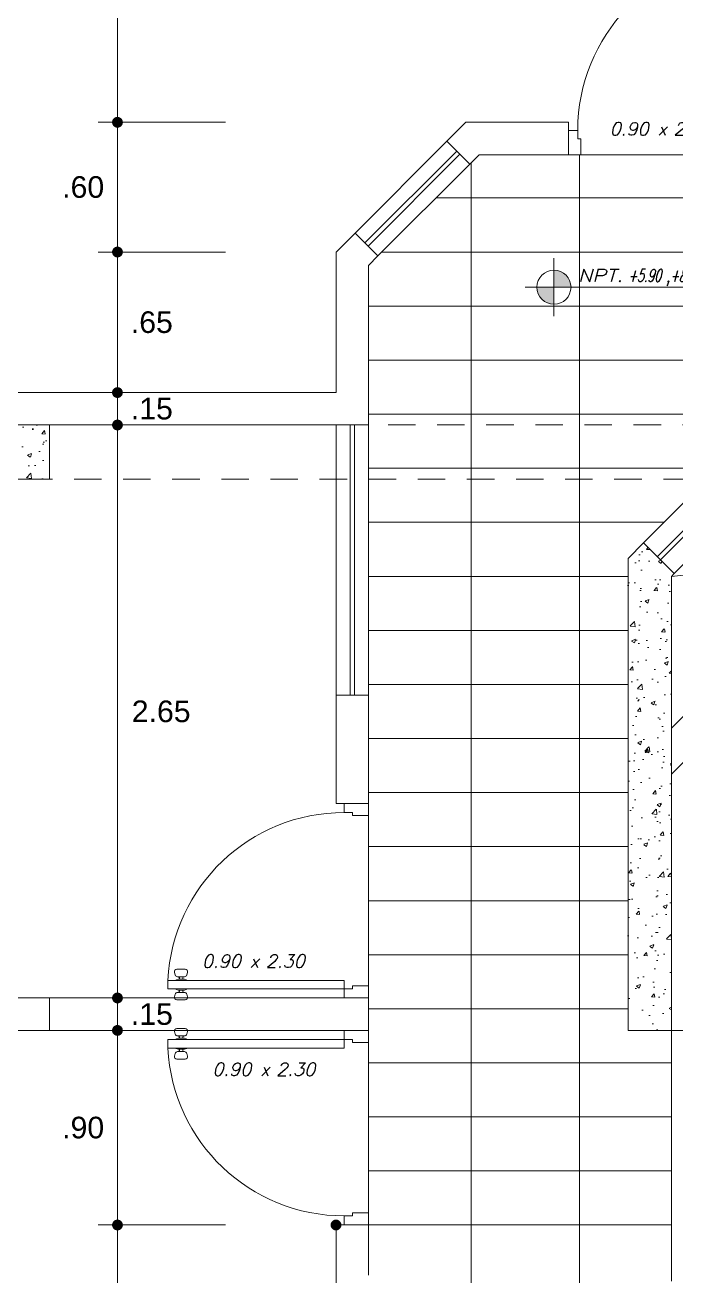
# Model space of a CAD drawing. Header units: millimetres. Extents: x 2178 to 2304, y 1220 to 1359.
# Drawn here: x 2189.09 to 2192.1, y 1238.32 to 1244.1 of the extents above; entities that cross this region are included whole.
import ezdxf
from ezdxf.enums import TextEntityAlignment as Align

# ---------------------------------------------------------------- set-up
doc = ezdxf.new("R2010")
doc.units = ezdxf.units.MM
doc.linetypes.add('HIDDEN', pattern=[9.524999999999999, 6.35, -3.175])
doc.layers.get('0').update_dxf_attribs({"lineweight": 0})
for name, color, linetype, lineweight in [('carpinteria', 12, 'Continuous', 5), ('COTAS', 40, 'Continuous', 20), ('PLUMA 2', 94, 'Continuous', 15), ('PLUMA 7', 10, 'Continuous', 0), ('PROY', 13, 'HIDDEN', 13), ('TEXTOS', 42, 'Continuous', 13)]:
    doc.layers.add(name, color=color, linetype=linetype, lineweight=lineweight)
doc.layers.add('pisos....', color=7, linetype='Continuous', lineweight=5, true_color=0x7c7f7e)
doc.styles.add('ARIAL', font='arial.ttf')
doc.styles.add('SIMPLEX', font='simplex.shx', dxfattribs={"width": 1.2, "oblique": 15})
doc.dimstyles.new('RPM 50', dxfattribs={"dimtxt": 0.1, "dimasz": 0.05, "dimexe": 0.08849999999999973, "dimexo": 0.1535, "dimgap": 0.07099999999999997, "dimtad": 2, "dimtih": 1, "dimtoh": 1, "dimzin": 4, "dimdsep": 46, "dimtxsty": 'ARIAL', "dimblk": 'DOT', "dimcen": 0.4, "dimdle": 0.25, "dimclrd": 8, "dimclre": 8, "dimclrt": 9, "dimadec": 0, "dimazin": 0, "dimtfac": 1, "dimtix": 1, "dimtmove": 0, "dimatfit": 3, "dimldrblk": 'DOT', "dimfxl": 0.5, "dimfxlon": 1, "dimlwd": 0, "dimlwe": 0, "dimarcsym": 0})

# ---------------------------------------------------------------- blocks, each defined once
blk = doc.blocks.new('puerta de 0.80')
for p, q in [((0, 0.7578726278069325), (0, 0.8078726278070008)), ((0, 0.05787262780700075), (0, 0.8078726278070008)), ((0.1000000000000227, 0.770372627806978), (0.1000000000000227, 0.8078726278070008)), ((0, 0.7578726278069325), (0.06500000000005457, 0.7578726278069325)), ((0.06500000000005457, 0.7578726278069325), (0.06500000000005457, 0.770372627806978)), ((0.06500000000005457, 0.770372627806978), (0.1000000000000227, 0.770372627806978)), ((0.743372223558481, 0.1131570363396577), (0.7462233707656196, 0.1025164101029077)), ((0.7699992280930701, 0.1257452267906274), (0.753031481821381, 0.1257452267906274)), ((0.7699992280930701, 0.1257452267906274), (0.7869669743646455, 0.1257452267906274)), ((0.7966262326275455, 0.1131570363396577), (0.7937750854204069, 0.1025164101029077)), ((0, 0.007872627806932542), (0, 0.05787262780700075)), ((0, 0.05787262780700075), (0.06500000000005457, 0.05787262780700075)), ((0.06500000000005457, 0.04537262780695528), (0.06500000000005457, 0.05787262780700075)), ((0.1000000000000227, 0.08037262780703713), (0.8250000000000455, 0.08037262780703713)), ((0.1000000000000227, 0.04537262780695528), (0.1000000000000227, 0.08037262780703713)), ((0.7820575276252839, 0.09510460055400927), (0.7558826290285197, 0.09510460055400927)), ((0.7558826290285197, 0.09510460055400927), (0.7579409285608563, 0.09510460055400927)), ((0.7820575276252839, 0.08545825626470105), (0.7558826290285197, 0.08545825626470105)), ((0.762940928560738, 0.09010460055401381), (0.762940928560738, 0.08545825626470105)), ((0.7770575276252885, 0.09010460055401381), (0.7770575276252885, 0.08545825626470105)), ((0.7841158271576205, 0.09510460055400927), (0.7820575276252839, 0.09510460055400927)), ((0.8250000000000455, 0.08037262780703713), (0.8250000000000455, 0.04537262780695528)), ((0.1000000000000227, 0.04537262780695528), (0.06500000000005457, 0.04537262780695528)), ((0.8250000000000455, 0.04537262780695528), (0.1000000000000227, 0.04537262780695528)), ((0.1000000000000227, 0.04537262780695528), (0.1000000000000227, 0.007872627806932542)), ((0.743372223558481, 0.01258821927433473), (0.7462233707656196, 0.02322884551108473)), ((0.7699992280930701, 2.882325134123676e-08), (0.753031481821381, 2.882325134123676e-08)), ((0.7820575276252839, 0.04028699934929136), (0.7558826290285197, 0.04028699934929136)), ((0.7820575276252839, 0.03064065505998315), (0.7558826290285197, 0.03064065505998315)), ((0.7558826290285197, 0.03064065505998315), (0.7579409285608563, 0.03064065505998315)), ((0.762940928560738, 0.0356406550599786), (0.762940928560738, 0.04028699934929136)), ((0.7699992280930701, 2.882325134123676e-08), (0.7869669743646455, 2.882325134123676e-08)), ((0.8250000000000455, 0.04537262780695528), (0.7720000000000482, 0.04537262780695528)), ((0.7770575276252885, 0.0356406550599786), (0.7770575276252885, 0.04028699934929136)), ((0.7841158271576205, 0.03064065505998315), (0.7820575276252839, 0.03064065505998315)), ((0.7966262326275455, 0.01258821927433473), (0.7937750854204069, 0.02322884551108473))]:
    blk.add_line(p, q)
at = {"linetype": 'Continuous', "lineweight": 0}
for p, q in [((0.7558826290285197, 0.08545825626470105), (0.7419099796773025, 0.08037262780692345)), ((0.7820575276252839, 0.08545825626470105), (0.796030176976501, 0.08037262780692345)), ((0.7558826290285197, 0.04028699934929136), (0.7419099796773025, 0.04537262780695528)), ((0.7820575276252839, 0.04028699934929136), (0.796030176976501, 0.04537262780695528))]:
    blk.add_line(p, q, dxfattribs=at)
for centre, radius, start, end in [((0.1000000000000227, 0.04537262780695528), 0.725, 2.767078666097358, 90), ((0.753031481821381, 0.1157452267906365), 0.01, 90, 195.0000000000087), ((0.7869669743646455, 0.1157452267906365), 0.01, 344.9999999999912, 90), ((0.7558826290285197, 0.1051046005540002), 0.01, 195.0000000001698, 270), ((0.7579409285607426, 0.09010460055401381), 0.005, 0, 90), ((0.7820575276252839, 0.09010460055401381), 0.005, 90, 180), ((0.7841158271575068, 0.1051046005540002), 0.01, 270, 344.9999999998302), ((0.753031481821381, 0.01000002882324225), 0.01, 164.9999999999913, 270), ((0.7558826290285197, 0.02064065505999224), 0.01, 90, 164.9999999998302), ((0.7579409285607426, 0.0356406550599786), 0.005, 270, 0), ((0.7820575276252839, 0.0356406550599786), 0.005, 180, 270), ((0.7841158271575068, 0.02064065505999224), 0.01, 15.00000000016984, 90), ((0.7869669743646455, 0.01000002882324225), 0.01, 270, 15.00000000000872)]:
    blk.add_arc(centre, radius, start, end)
blk = doc.blocks.new('P')
at = {"style": 'SIMPLEX', "oblique": 15}
blk.add_text('x', height=0.06, dxfattribs=at).set_placement((-0.01697368369676155, 0.0255492955629677))
blk.add_attdef('L', text='', height=0.06, dxfattribs=at).set_placement((-0.057659880294743, 0.02554929556297481), align=Align.RIGHT)
blk.add_attdef('H', (0.05806964743619147, 0.02554929556297481), '', height=0.06, dxfattribs=at)
blk = doc.blocks.new('_DOT')
at = {"color": 0, "linetype": 'ByBlock'}
blk.add_line((-0.5, 0), (-1, 0), dxfattribs=at)
at = {"color": 0, "linetype": 'ByBlock', "const_width": 0.5}
blk.add_lwpolyline([(-0.25, 0, 1), (0.25, 0, 1)], format="xyb", close=True, dxfattribs=at)
blk = doc.blocks.new('*D1476')
at = {"color": 8, "lineweight": 0, "transparency": 16777216}
for p, q in [((2190.527998678865, 1238.548674000262), (2190.616498678864, 1238.548674000262)), ((2190.527998678865, 1238.498674000262), (2190.527998678865, 1237.548609274445)), ((2190.43950298377, 1237.498609274445), (2190.616498678864, 1237.498609274445))]:
    blk.add_line(p, q, dxfattribs=at)
at = {"layer": 'Defpoints', "color": 0, "transparency": 16777216}
for p in [(2190.527998678863, 1238.548674000262), (2190.28600298377, 1237.498609274445), (2190.527998678865, 1237.498609274445)]:
    blk.add_point(p, dxfattribs=at)
at = {"color": 8, "lineweight": 0, "transparency": 16777216, "xscale": 0.05, "yscale": 0.05, "zscale": 0.05}
for p, rotation in [((2190.527998678865, 1238.548674000262), 90), ((2190.527998678865, 1237.498609274445), 270)]:
    blk.add_blockref('_DOT', p, dxfattribs=dict(at, rotation=rotation))
at = {"color": 9, "transparency": 16777216, "insert": (2190.724544381457, 1238.023641637353), "char_height": 0.1, "attachment_point": 5, "style": 'ARIAL'}
blk.add_mtext('1.05', dxfattribs=at)
blk = doc.blocks.new('*D1542')
at = {"color": 8, "lineweight": 0, "transparency": 16777216}
for p, q in [((2190.017770695025, 1238.548674000262), (2189.429270695025, 1238.548674000262)), ((2189.517770695025, 1237.548609274445), (2189.517770695025, 1238.498674000262)), ((2190.017770695025, 1237.498609274445), (2189.429270695025, 1237.498609274445))]:
    blk.add_line(p, q, dxfattribs=at)
at = {"layer": 'Defpoints', "color": 0, "transparency": 16777216}
for p in [(2189.517770695025, 1238.548674000262), (2190.527998678863, 1238.548674000262), (2190.28600298377, 1237.498609274445)]:
    blk.add_point(p, dxfattribs=at)
at = {"color": 8, "lineweight": 0, "transparency": 16777216, "xscale": 0.05, "yscale": 0.05, "zscale": 0.05}
for p, rotation in [((2189.517770695025, 1238.548674000262), 90), ((2189.517770695025, 1237.498609274445), 270)]:
    blk.add_blockref('_DOT', p, dxfattribs=dict(at, rotation=rotation))
at = {"color": 9, "transparency": 16777216, "insert": (2189.321224992433, 1238.023641637353), "char_height": 0.1, "attachment_point": 5, "style": 'ARIAL'}
blk.add_mtext('1.05', dxfattribs=at)
blk = doc.blocks.new('*D1543')
at = {"color": 8, "lineweight": 0, "transparency": 16777216}
for p, q in [((2189.517770695025, 1239.448674000262), (2189.606270695025, 1239.448674000262)), ((2189.517770695025, 1238.598674000262), (2189.517770695025, 1239.398674000262)), ((2190.017770695025, 1238.548674000262), (2189.429270695025, 1238.548674000262))]:
    blk.add_line(p, q, dxfattribs=at)
at = {"layer": 'Defpoints', "color": 0, "transparency": 16777216}
for p in [(2189.517770695023, 1239.448674000262), (2189.517770695025, 1239.448674000262), (2190.527998678863, 1238.548674000262)]:
    blk.add_point(p, dxfattribs=at)
at = {"color": 8, "lineweight": 0, "transparency": 16777216, "xscale": 0.05, "yscale": 0.05, "zscale": 0.05}
for p, rotation in [((2189.517770695025, 1239.448674000262), 90), ((2189.517770695025, 1238.548674000262), 270)]:
    blk.add_blockref('_DOT', p, dxfattribs=dict(at, rotation=rotation))
at = {"color": 9, "transparency": 16777216, "insert": (2189.359355961055, 1238.998674000261), "char_height": 0.1, "attachment_point": 5, "style": 'ARIAL'}
blk.add_mtext('.90', dxfattribs=at)
blk = doc.blocks.new('*D1544')
at = {"color": 8, "lineweight": 0, "transparency": 16777216}
for p, q in [((2189.517770695025, 1239.648674000262), (2189.517770695025, 1239.698674000262)), ((2189.517770695025, 1239.598674000262), (2189.606270695025, 1239.598674000262)), ((2189.517770695025, 1239.448674000262), (2189.517770695025, 1239.598674000262)), ((2189.517770695025, 1239.448674000262), (2189.606270695025, 1239.448674000262)), ((2189.517770695025, 1239.398674000262), (2189.517770695025, 1239.348674000262))]:
    blk.add_line(p, q, dxfattribs=at)
at = {"layer": 'Defpoints', "color": 0, "transparency": 16777216}
for p in [(2189.517770695023, 1239.598674000262), (2189.517770695025, 1239.598674000262), (2189.517770695023, 1239.448674000262)]:
    blk.add_point(p, dxfattribs=at)
at = {"color": 8, "lineweight": 0, "transparency": 16777216, "xscale": 0.05, "yscale": 0.05, "zscale": 0.05}
for p, rotation in [((2189.517770695025, 1239.598674000262), 270), ((2189.517770695025, 1239.448674000262), 90)]:
    blk.add_blockref('_DOT', p, dxfattribs=dict(at, rotation=rotation))
at = {"color": 9, "transparency": 16777216, "insert": (2189.676731131587, 1239.523674000261), "char_height": 0.1, "attachment_point": 5, "style": 'ARIAL'}
blk.add_mtext('.15', dxfattribs=at)
blk = doc.blocks.new('*D1545')
at = {"color": 8, "lineweight": 0, "transparency": 16777216}
for p, q in [((2189.517770695025, 1242.248674000262), (2189.606270695025, 1242.248674000262)), ((2189.517770695025, 1239.648674000262), (2189.517770695025, 1242.198674000262)), ((2189.517770695025, 1239.598674000262), (2189.606270695025, 1239.598674000262))]:
    blk.add_line(p, q, dxfattribs=at)
at = {"layer": 'Defpoints', "color": 0, "transparency": 16777216}
for p in [(2189.517770695023, 1242.248674000262), (2189.517770695025, 1242.248674000262), (2189.517770695023, 1239.598674000262)]:
    blk.add_point(p, dxfattribs=at)
at = {"color": 8, "lineweight": 0, "transparency": 16777216, "xscale": 0.05, "yscale": 0.05, "zscale": 0.05}
for p, rotation in [((2189.517770695025, 1242.248674000262), 90), ((2189.517770695025, 1239.598674000262), 270)]:
    blk.add_blockref('_DOT', p, dxfattribs=dict(at, rotation=rotation))
at = {"color": 9, "transparency": 16777216, "insert": (2189.719875742774, 1240.923674000261), "char_height": 0.1, "attachment_point": 5, "style": 'ARIAL'}
blk.add_mtext('2.65', dxfattribs=at)
blk = doc.blocks.new('*D1546')
at = {"color": 8, "lineweight": 0, "transparency": 16777216}
for p, q in [((2189.517770695025, 1242.448674000262), (2189.517770695025, 1242.498674000262)), ((2189.517770695025, 1242.398674000262), (2189.606270695025, 1242.398674000262)), ((2189.517770695025, 1242.248674000262), (2189.517770695025, 1242.398674000262)), ((2189.517770695025, 1242.248674000262), (2189.606270695025, 1242.248674000262)), ((2189.517770695025, 1242.198674000262), (2189.517770695025, 1242.148674000262))]:
    blk.add_line(p, q, dxfattribs=at)
at = {"layer": 'Defpoints', "color": 0, "transparency": 16777216}
for p in [(2189.517770695023, 1242.398674000262), (2189.517770695025, 1242.398674000262), (2189.517770695023, 1242.248674000262)]:
    blk.add_point(p, dxfattribs=at)
at = {"color": 8, "lineweight": 0, "transparency": 16777216, "xscale": 0.05, "yscale": 0.05, "zscale": 0.05}
for p, rotation in [((2189.517770695025, 1242.398674000262), 270), ((2189.517770695025, 1242.248674000262), 90)]:
    blk.add_blockref('_DOT', p, dxfattribs=dict(at, rotation=rotation))
at = {"color": 9, "transparency": 16777216, "insert": (2189.676731131587, 1242.323674000261), "char_height": 0.1, "attachment_point": 5, "style": 'ARIAL'}
blk.add_mtext('.15', dxfattribs=at)
blk = doc.blocks.new('*D1547')
at = {"color": 8, "lineweight": 0, "transparency": 16777216}
for p, q in [((2190.017770695024, 1243.048674000262), (2189.429270695025, 1243.048674000262)), ((2189.517770695024, 1242.448674000262), (2189.517770695024, 1242.998674000262)), ((2189.517770695024, 1242.398674000262), (2189.606270695024, 1242.398674000262))]:
    blk.add_line(p, q, dxfattribs=at)
at = {"layer": 'Defpoints', "color": 0, "transparency": 16777216}
for p in [(2189.517770695024, 1243.048674000262), (2190.527998678862, 1243.048674000262), (2189.517770695023, 1242.398674000262)]:
    blk.add_point(p, dxfattribs=at)
at = {"color": 8, "lineweight": 0, "transparency": 16777216, "xscale": 0.05, "yscale": 0.05, "zscale": 0.05}
for p, rotation in [((2189.517770695024, 1243.048674000262), 90), ((2189.517770695024, 1242.398674000262), 270)]:
    blk.add_blockref('_DOT', p, dxfattribs=dict(at, rotation=rotation))
at = {"color": 9, "transparency": 16777216, "insert": (2189.676731131587, 1242.723674000261), "char_height": 0.1, "attachment_point": 5, "style": 'ARIAL'}
blk.add_mtext('.65', dxfattribs=at)
blk = doc.blocks.new('*D1548')
at = {"color": 8, "lineweight": 0, "transparency": 16777216}
for p, q in [((2190.017770695025, 1243.648674000262), (2189.429270695025, 1243.648674000262)), ((2189.517770695025, 1243.098674000262), (2189.517770695025, 1243.598674000262)), ((2190.017770695025, 1243.048674000262), (2189.429270695025, 1243.048674000262))]:
    blk.add_line(p, q, dxfattribs=at)
at = {"layer": 'Defpoints', "color": 0, "transparency": 16777216}
for p in [(2189.517770695025, 1243.648674000262), (2191.127998678863, 1243.648674000262), (2190.527998678863, 1243.048674000262)]:
    blk.add_point(p, dxfattribs=at)
at = {"color": 8, "lineweight": 0, "transparency": 16777216, "xscale": 0.05, "yscale": 0.05, "zscale": 0.05}
for p, rotation in [((2189.517770695025, 1243.648674000262), 90), ((2189.517770695025, 1243.048674000262), 270)]:
    blk.add_blockref('_DOT', p, dxfattribs=dict(at, rotation=rotation))
at = {"color": 9, "transparency": 16777216, "insert": (2189.359355961055, 1243.348674000262), "char_height": 0.1, "attachment_point": 5, "style": 'ARIAL'}
blk.add_mtext('.60', dxfattribs=at)
blk = doc.blocks.new('*D1549')
at = {"color": 8, "lineweight": 0, "transparency": 16777216}
for p, q in [((2189.517770695025, 1245.548674000262), (2189.606270695025, 1245.548674000262)), ((2189.517770695025, 1243.698674000262), (2189.517770695025, 1245.498674000262)), ((2190.017770695025, 1243.648674000262), (2189.429270695025, 1243.648674000262))]:
    blk.add_line(p, q, dxfattribs=at)
at = {"layer": 'Defpoints', "color": 0, "transparency": 16777216}
for p in [(2189.517770695023, 1245.548674000262), (2189.517770695025, 1245.548674000262), (2191.127998678863, 1243.648674000262)]:
    blk.add_point(p, dxfattribs=at)
at = {"color": 8, "lineweight": 0, "transparency": 16777216, "xscale": 0.05, "yscale": 0.05, "zscale": 0.05}
for p, rotation in [((2189.517770695025, 1245.548674000262), 90), ((2189.517770695025, 1243.648674000262), 270)]:
    blk.add_blockref('_DOT', p, dxfattribs=dict(at, rotation=rotation))
at = {"color": 9, "transparency": 16777216, "insert": (2189.321770695025, 1244.598674000261), "char_height": 0.1, "attachment_point": 5, "style": 'ARIAL'}
blk.add_mtext('1.90', dxfattribs=at)
blk = doc.blocks.new('N')
at = {"linetype": 'Continuous'}
h = blk.add_hatch(color=256, dxfattribs=at)
h.paths.add_polyline_path([(0, 0.1000000000000085), (0, 0), (0.1000000000000014, 0, 0.4142135623730981)])
h.paths.add_polyline_path([(-0.1000000000000014, 0, 0.4142135623730981), (0, -0.1000000000000085), (0, 0)])
for points in [[(0, 0.1700000000000017), (0, -0.1700000000000017)], [(-0.1700000000000017, 0), (0.8870854846603891, 0)]]:
    blk.add_lwpolyline(points)
blk.add_circle((0, 0), 0.1)
at = {"color": 64, "style": 'SIMPLEX', "oblique": 15, "width": 1.2}
blk.add_text('NPT.', height=0.075, dxfattribs=at).set_placement((0.1397908554024241, 0.03140925992012455))
at = {"color": 64, "style": 'SIMPLEX', "oblique": 15, "width": 1.062312430358449}
blk.add_attdef('NIV', text='', height=0.075, dxfattribs=at).set_placement((0.434891932751043, 0.03140925992012455), (0.8749927967566862, 0.03140925992012455), align=Align.FIT)

msp = doc.modelspace()

# ---------------------------------------------------------------- hatches: boundary and pattern name
h = msp.add_hatch()
h.set_pattern_fill('AR-CONC', color=256, scale=0.001)
h.set_pattern_definition([(49.99999999999999, (1020.219781144359, -528.6775111259783), (0.182184668996004, -0.01593908553890309), [0.01905, -0.20955]), (355, (1020.219781144359, -528.6775111259783), (-0.03524342142496934, 0.1910568452390352), [0.01524, -0.16764058417]), (100.4514447, (1020.234963151359, -528.6788393794784), (0.1469412470903533, 0.1751177519121951), [0.01619000879999998, -0.1780902445999998]), (46.18420000000001, (1020.219781144359, -528.6267111259783), (0.2710790408921299, -0.04204232793272715), [0.028575, -0.314325]), (96.63555760999992, (1020.242371044359, -528.6302146259784), (0.237404134051503, 0.2474261245977215), [0.02428502314, -0.26713560816]), (351.1841511700001, (1020.219781144359, -528.6267111259783), (0.237404134064977, 0.2474261245855326), [0.02285996707, -0.25145973192]), (21, (1020.245181144359, -528.6394111259783), (0.1516143912691325, -0.1022651981870876), [0.01905, -0.20955]), (326.0000000000001, (1020.245181144359, -528.6394111259783), (0.06180202834764707, 0.1841879661223193), [0.01524, -0.16764]), (71.45144499999999, (1020.257815676959, -528.6479332258782), (0.2134164192787162, 0.08192276888590524), [0.0161900088, -0.1780899376]), (37.50000000000001, (1020.219781144359, -528.6775111259783), (0.003088603250591816, 0.0845550388731531), [0, -0.165608, 0, -0.17018, 0, -0.168275]), (7.499999999999999, (1020.219781144359, -528.6775111259783), (0.06681966251030574, 0.1001805748181195), [0, -0.09702799999999999, 0, -0.161798, 0, -0.06413500000000001]), (327.5, (1020.163139144359, -528.6775111259783), (0.1355905951668714, -0.005728743992673458), [0, -0.0635, 0, -0.19812, 0, -0.26289]), (317.5, (1020.137739144359, -528.6775111259783), (0.148129181386018, 0.02542649103333302), [0, -0.08255, 0, -0.131572, 0, -0.18669])])
h.paths.add_polyline_path([(2189.202998678862, 1241.998674000262), (2189.202998678862, 1242.248674000262), (2188.802998678862, 1242.248674000262), (2188.802998678862, 1241.998674000262)])
h = msp.add_hatch()
h.set_pattern_fill('AR-CONC', color=256, scale=0.001)
h.set_pattern_definition([(49.99999999999999, (1020.219781144359, -498.5161192581334), (0.182184668996004, -0.01593908553890309), [0.01905, -0.20955]), (355, (1020.219781144359, -498.5161192581334), (-0.03524342142496934, 0.1910568452390352), [0.01524, -0.16764058417]), (100.4514447, (1020.234963151359, -498.5174475116335), (0.1469412470903533, 0.1751177519121951), [0.01619000879999999, -0.1780902445999999]), (46.18420000000001, (1020.219781144359, -498.4653192581334), (0.2710790408921299, -0.04204232793272715), [0.028575, -0.314325]), (96.63555760999992, (1020.242371044359, -498.4688227581335), (0.237404134051503, 0.2474261245977215), [0.02428502314, -0.26713560816]), (351.1841511700001, (1020.219781144359, -498.4653192581334), (0.237404134064977, 0.2474261245855326), [0.02285996707, -0.25145973192]), (21, (1020.245181144359, -498.4780192581334), (0.1516143912691325, -0.1022651981870876), [0.01905, -0.20955]), (326.0000000000001, (1020.245181144359, -498.4780192581334), (0.06180202834764707, 0.1841879661223193), [0.01524, -0.16764]), (71.45144499999999, (1020.257815676959, -498.4865413580333), (0.2134164192787162, 0.08192276888590524), [0.0161900088, -0.1780899376]), (37.50000000000001, (1020.219781144359, -498.5161192581334), (0.003088603250591816, 0.0845550388731531), [0, -0.165608, 0, -0.17018, 0, -0.168275]), (7.499999999999999, (1020.219781144359, -498.5161192581334), (0.06681966251030574, 0.1001805748181195), [0, -0.09702799999999999, 0, -0.161798, 0, -0.06413500000000001]), (327.5, (1020.163139144359, -498.5161192581334), (0.1355905951668714, -0.005728743992673458), [0, -0.0635, 0, -0.19812, 0, -0.26289]), (317.5, (1020.137739144359, -498.5161192581334), (0.148129181386018, 0.02542649103333302), [0, -0.08255, 0, -0.131572, 0, -0.18669])])
h.paths.add_polyline_path([(2191.877998678862, 1239.448674000261), (2192.077998678862, 1239.448674000261), (2192.077998678862, 1241.548674000262), (2192.090866644507, 1241.561541965906), (2191.949445288269, 1241.702963322143), (2191.877998678862, 1241.631516712736)])

# ---------------------------------------------------------------- linework, layer by layer
for points in [[(2190.615866644506, 1243.136541965906), (2191.040130713219, 1243.560806034618)], [(2191.086092653996, 1243.514844093841), (2190.661828585283, 1243.090580025129)], [(2191.10023478962, 1243.500701958217), (2190.675970720907, 1243.076437889505)], [(2190.721932661684, 1243.030475948728), (2191.146196730397, 1243.454740017439)], [(2190.527998678862, 1240.998674000262), (2190.527998678862, 1242.248674000262)], [(2190.592998678862, 1240.998674000262), (2190.592998678862, 1242.248674000262)], [(2190.612998678862, 1240.998674000262), (2190.612998678862, 1242.248674000262)], [(2190.677998678862, 1240.998674000262), (2190.677998678862, 1242.248674000262)], [(2191.949445288269, 1241.702963322143), (2192.373709356982, 1242.127227390855)], [(2192.013084898575, 1241.639323711836), (2192.437348967288, 1242.063587780549)], [(2192.027227034199, 1241.625181576213), (2192.451491102911, 1242.049445644925)], [(2192.090866644506, 1241.561541965906), (2192.515130713219, 1241.985806034618)]]:
    msp.add_lwpolyline(points)
at = {"layer": 'pisos....'}
for points in [[(2191.652998678862, 1236.473674000262), (2191.652998678854, 1243.498674000262)], [(2191.152998678863, 1236.473674000261), (2191.152998678843, 1243.461541965886)], [(2190.990130713219, 1243.298674000262), (2193.152998678862, 1243.298674000262)], [(2190.740130713219, 1243.048674000262), (2193.152998678862, 1243.048674000262)], [(2190.677998678862, 1242.798674000262), (2193.152998678862, 1242.798674000262)], [(2190.677998678862, 1242.548674000262), (2193.152998678862, 1242.548674000262)], [(2190.677998678862, 1242.298674000262), (2193.152998678862, 1242.298674000262)], [(2190.677998678862, 1242.048674000262), (2192.295155966388, 1242.048674000262)], [(2190.677998678862, 1241.798674000262), (2192.045155966388, 1241.798674000262)], [(2190.677998678862, 1241.548674000262), (2191.877998678862, 1241.548674000262)], [(2190.677998678862, 1241.298674000262), (2191.877998678862, 1241.298674000262)], [(2190.677998678862, 1241.048674000262), (2191.877998678862, 1241.048674000262)], [(2190.677998678862, 1240.798674000262), (2191.877998678862, 1240.798674000262)], [(2190.677998678862, 1240.548674000262), (2191.877998678862, 1240.548674000262)], [(2190.677998678862, 1240.298674000262), (2191.877998678862, 1240.298674000262)], [(2190.677998678862, 1240.048674000262), (2191.877998678862, 1240.048674000262)], [(2190.677998678862, 1239.798674000262), (2191.877998678862, 1239.798674000262)], [(2190.677998678862, 1239.548674000262), (2191.877998678862, 1239.548674000262)], [(2190.677998678862, 1239.298674000262), (2192.077998678863, 1239.298674000262)], [(2190.677998678862, 1239.048674000262), (2192.077998678863, 1239.048674000262)], [(2190.677998678862, 1238.798674000262), (2192.077998678864, 1238.798674000262)], [(2190.677998678862, 1238.548674000262), (2192.077998678865, 1238.548674000262)]]:
    msp.add_lwpolyline(points, dxfattribs=at)
at = {"layer": 'PLUMA 2', "color": 40, "linetype": 'Continuous', "lineweight": 20, "flags": 128}
for points in [[(2192.077998678862, 1239.448674000261), (2193.452998678863, 1239.448674000261)], [(2192.077998678862, 1239.448674000261), (2192.077998678865, 1238.288674000258)]]:
    msp.add_lwpolyline(points, dxfattribs=at)
at = {"layer": 'PLUMA 7'}
for points in [[(2191.040130713218, 1243.560806034618), (2191.127998678862, 1243.648674000262)], [(2191.127998678862, 1243.648674000262), (2191.602998678863, 1243.648674000262)], [(2191.602998678863, 1243.648674000262), (2191.602998678863, 1243.498674000262)], [(2191.146196730397, 1243.454740017439), (2191.040130713219, 1243.560806034618)], [(2191.146196730397, 1243.45474001744), (2191.190130713218, 1243.498674000262)], [(2191.190130713218, 1243.498674000262), (2191.602998678863, 1243.498674000262)], [(2190.527998678862, 1243.048674000262), (2190.615866644506, 1243.136541965906)], [(2190.721932661684, 1243.030475948728), (2190.615866644506, 1243.136541965906)], [(2190.527998678862, 1242.398674000262), (2190.527998678862, 1243.048674000262)], [(2190.677998678862, 1242.986541965906), (2190.721932661684, 1243.030475948728)], [(2190.677998678862, 1242.248674000262), (2190.677998678862, 1242.986541965906)], [(2186.152998678862, 1242.398674000262), (2190.527998678862, 1242.398674000262)], [(2190.677998678862, 1242.248674000262), (2186.152998678862, 1242.248674000262)], [(2192.077998678862, 1240.633867360099), (2193.442805319025, 1241.998674000262)], [(2191.877998678862, 1241.631516712736), (2191.949445288269, 1241.702963322143)], [(2192.090866644506, 1241.561541965906), (2191.949445288269, 1241.702963322143)], [(2191.877998678862, 1239.448674000261), (2191.877998678862, 1241.631516712736)], [(2192.077998678862, 1241.548674000262), (2192.090866644507, 1241.561541965906)], [(2192.077998678862, 1239.448674000261), (2192.077998678862, 1241.548674000262)], [(2192.077998678862, 1240.845999394455), (2192.442203947409, 1241.210204663002)], [(2190.527998678862, 1240.498674000262), (2190.527998678862, 1240.998674000262)], [(2190.527998678862, 1240.998674000262), (2190.677998678862, 1240.998674000262)], [(2190.677998678862, 1240.498674000262), (2190.677998678862, 1240.998674000262)], [(2190.677998678862, 1240.498674000262), (2190.527998678862, 1240.498674000262)], [(2186.377998678862, 1239.598674000262), (2189.202998678862, 1239.598674000262)], [(2189.202998678862, 1239.448674000262), (2189.202998678862, 1239.598674000262)], [(2189.202998678862, 1239.598674000262), (2190.677998678862, 1239.598674000262)], [(2190.677998678862, 1239.448674000262), (2190.677998678862, 1239.598674000262)], [(2186.377998678862, 1239.448674000262), (2189.202998678862, 1239.448674000262)], [(2189.202998678862, 1239.448674000262), (2190.677998678862, 1239.448674000262)], [(2191.877998678862, 1239.448674000261), (2192.077998678862, 1239.448674000261)], [(2190.527998678862, 1238.316136120508), (2190.527998678862, 1238.548674000262)], [(2190.677998678862, 1238.548674000262), (2190.527998678862, 1238.548674000262)], [(2190.677998678862, 1238.316136120508), (2190.677998678862, 1238.548674000262)]]:
    msp.add_lwpolyline(points, dxfattribs=at)
msp.add_lwpolyline([(2189.202998678862, 1242.248674000262), (2189.202998678862, 1241.998674000262), (2188.802998678862, 1241.998674000262), (2188.802998678862, 1242.248674000262)], close=True, dxfattribs=at)
at = {"layer": 'PROY', "ltscale": 0.02, "flags": 128}
for points in [[(2194.754309686681, 1242.248674000262), (2189.202998678862, 1242.248674000262)], [(2193.302998678862, 1241.998674000262), (2189.202998678862, 1241.998674000262)], [(2192.866468016121, 1241.634468731714), (2192.077998678862, 1241.548674000262)]]:
    msp.add_lwpolyline(points, dxfattribs=at)

# ---------------------------------------------------------------- block references
at = {"layer": 'carpinteria', "xscale": 1.125, "yscale": 1.125, "zscale": 1.125}
for p, rotation in [((2192.511855385145, 1243.498674000262), 90.00000000000001), ((2190.677998678862, 1239.457530706545), 180)]:
    msp.add_blockref('puerta de 0.80', p, dxfattribs=dict(at, rotation=rotation))
at = {"layer": 'carpinteria', "xscale": -1.125, "yscale": 1.125, "zscale": 1.125}
msp.add_blockref('puerta de 0.80', (2190.677998678862, 1239.589817293979), dxfattribs=at)
at = {"layer": 'COTAS'}
ref = msp.add_blockref('N', (2191.535471475746, 1242.885824638466), dxfattribs=dict(at, xscale=0.7870854846603947, yscale=0.7870854846603947, zscale=0.7870854846603947))
ref.add_attrib('NIV', '+5.90 ,+8.70', dxfattribs={"layer": '0', "color": 64, "height": 0.05903141134952907, "style": 'SIMPLEX', "oblique": 15, "width": 0.5731546135892074}).set_placement((2191.87776860341, 1242.910546411033), (2192.224165605256, 1242.910546411033), align=Align.FIT)
at = {"layer": 'TEXTOS'}
for p in [(2192.030472168876, 1243.562861428115), (2190.145551611995, 1239.713450182917), (2190.193899748865, 1239.213247512988)]:
    msp.add_blockref('P', p, dxfattribs=at).add_auto_attribs({'H': '2.30', 'L': '0.90'})

# ---------------------------------------------------------------- dimensions: what is measured, and where the dimension line sits
for base, p1, p2, picture, middle in [((2189.517770695025, 1245.548674000262), (2191.127998678862, 1243.648674000262), (2189.517770695022, 1245.548674000262), '*D1549', (2189.321770695025, 1244.598674000261)), ((2189.517770695025, 1243.648674000262), (2190.527998678862, 1243.048674000262), (2191.127998678862, 1243.648674000262), '*D1548', (2189.359355961055, 1243.348674000262)), ((2189.517770695024, 1243.048674000262), (2189.517770695022, 1242.398674000262), (2190.527998678861, 1243.048674000262), '*D1547', (2189.676731131587, 1242.723674000261)), ((2189.517770695025, 1242.398674000262), (2189.517770695022, 1242.248674000262), (2189.517770695022, 1242.398674000262), '*D1546', (2189.676731131587, 1242.323674000261)), ((2189.517770695025, 1242.248674000262), (2189.517770695022, 1239.598674000262), (2189.517770695022, 1242.248674000262), '*D1545', (2189.719875742774, 1240.923674000261)), ((2189.517770695025, 1239.598674000262), (2189.517770695022, 1239.448674000262), (2189.517770695022, 1239.598674000262), '*D1544', (2189.676731131587, 1239.523674000261)), ((2189.517770695025, 1239.448674000262), (2190.527998678862, 1238.548674000262), (2189.517770695022, 1239.448674000262), '*D1543', (2189.359355961055, 1238.998674000261)), ((2189.517770695025, 1238.548674000262), (2190.286002983769, 1237.498609274445), (2190.527998678862, 1238.548674000262), '*D1542', (2189.321224992433, 1238.023641637353)), ((2190.527998678865, 1237.498609274445), (2190.527998678862, 1238.548674000262), (2190.286002983769, 1237.498609274445), '*D1476', (2190.724544381457, 1238.023641637353))]:
    dim = msp.add_linear_dim(base=base, p1=p1, p2=p2, angle=90, dimstyle='RPM 50', override={"dimtmove": 1})
    dim.commit()
    dim.dimension.update_dxf_attribs({"geometry": picture, "text_midpoint": middle})

doc.saveas('drawing.dxf')
